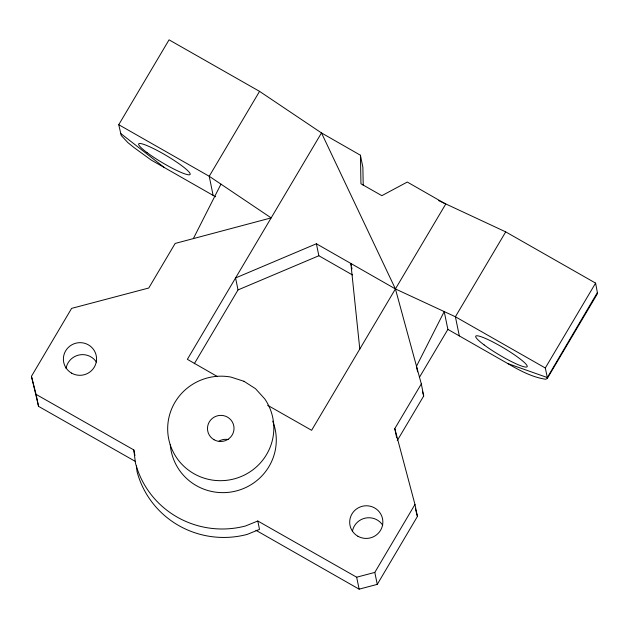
<?xml version="1.0" encoding="UTF-8"?>
<svg xmlns="http://www.w3.org/2000/svg" width="629" height="629" viewBox="0 0 629 629"><rect width="100%" height="100%" fill="white"/><g stroke="black" fill="none" stroke-linecap="round" stroke-linejoin="round"><path stroke-width="0.94" d="M417.585 371.825L416.469 366.298L444.216 311.575L447.879 329.384L507.807 363.578C519.578 370.473 532.11 377.243 545.728 379.256L547.316 378.43L547.324 377.549L545.304 367.989L595.6 283.113L505.708 231.873L438.728 200.643M193.347 238.611L220.96 184.148L209.229 176.269L118.755 124.707L169.059 39.839L259.557 91.362L321.482 132.939L360.433 155.229L362.87 167.228L363.216 185.296M135.479 461.489L38.542 406.35L31.45 376.323L71.62 308.375L148.766 288.011L175.153 243.447L271.146 217.893L220.96 184.148M255.932 530.278L359.128 589.161L377.266 584.38L374.805 572.414L414.975 504.466L394.8 428.624L421.32 383.91L395.421 288.939L321.482 132.939L187.363 359.332L217.147 376.417M377.266 584.38L417.428 516.433L414.975 504.466M547.316 378.43L597.55 293.515L595.6 283.113M259.557 91.362L209.229 176.269L213.121 195.391L215.582 196.791M194.29 363.751L238.029 289.922L318.856 255.751L352.452 274.936M419.378 377.439L447.879 329.384M505.708 231.873L455.396 316.764L459.319 335.917M397.253 440.591L423.694 395.995L421.32 383.91M545.304 367.989L455.396 316.764L395.421 288.939L316.395 243.769L235.568 277.955L238.029 289.922M374.805 572.414L356.667 577.202L257.796 521.001L245.546 525.978A90.309 88.768 -11.6 0 1 135.479 463.125L133.812 449.924L36.081 394.383L31.45 376.323M597.369 292.571L547.324 377.549L507.807 363.578M267.608 405.273L311.622 430.299L445.741 204.048L407.293 182.048L381.842 195.666L360.952 183.778L360.433 155.229M213.121 195.391L151.094 159.994L133.859 147.445L127.891 142.626L121.224 135.494L118.755 124.707M120.516 133.332L164.255 167.479M422.429 391.332L423.694 395.995M415.415 508.845L417.428 516.433M394.8 428.624L396.687 437.831M316.395 243.769L318.856 255.751M356.667 577.202L359.128 589.161M257.796 521.001L259.51 529.382L247.276 534.383A90.309 88.768 -11.6 0 1 137.075 471.75L136.407 465.987M133.812 449.924L134.952 455.506M36.081 394.383L38.542 406.35M351.234 265.296L350.864 263.457L359.788 349.04M351.611 267.136L351.981 268.976M272.695 421.155A53.119 52.215 -11.6 0 1 234.845 491.296A53.119 52.215 -11.6 0 1 170.262 444.475M352.366 531.536A16.598 16.315 -11.6 0 1 382.691 525.152M66.053 368.421A16.598 16.315 -11.6 0 1 96.386 362.045M219.112 441.047A13.28 13.052 -11.6 0 1 228.358 439.553M243.95 381.276L230.804 377.054A53.119 52.215 -11.6 0 0 167.809 432.508A53.119 52.215 -11.6 0 0 238.116 477.694A53.119 52.215 -11.6 0 0 264.715 398.849L255.516 388.706L243.95 381.276M71.604 373.139A16.598 16.315 -11.6 0 0 96.559 358.962A16.598 16.315 -11.6 0 0 71.753 344.857A16.598 16.315 -11.6 0 0 71.604 373.139M357.909 536.254A16.598 16.315 -11.6 0 0 382.864 522.07A16.598 16.315 -11.6 0 0 358.058 507.973A16.598 16.315 -11.6 0 0 357.909 536.254M147.013 152.58A29.878 4.073 30.7 0 0 189.62 174.744A29.878 4.073 30.7 0 0 156.692 150.189A29.878 4.073 30.7 0 0 147.013 152.58M484.094 344.896A29.878 4.104 30.7 0 0 526.662 367.014A29.878 4.104 30.7 0 0 493.671 342.388A29.878 4.104 30.7 0 0 484.094 344.896M214.041 439.742A13.28 13.052 -11.6 0 0 234.027 428.435A13.28 13.052 -11.6 0 0 214.206 417.113A13.28 13.052 -11.6 0 0 214.041 439.742"/></g></svg>
